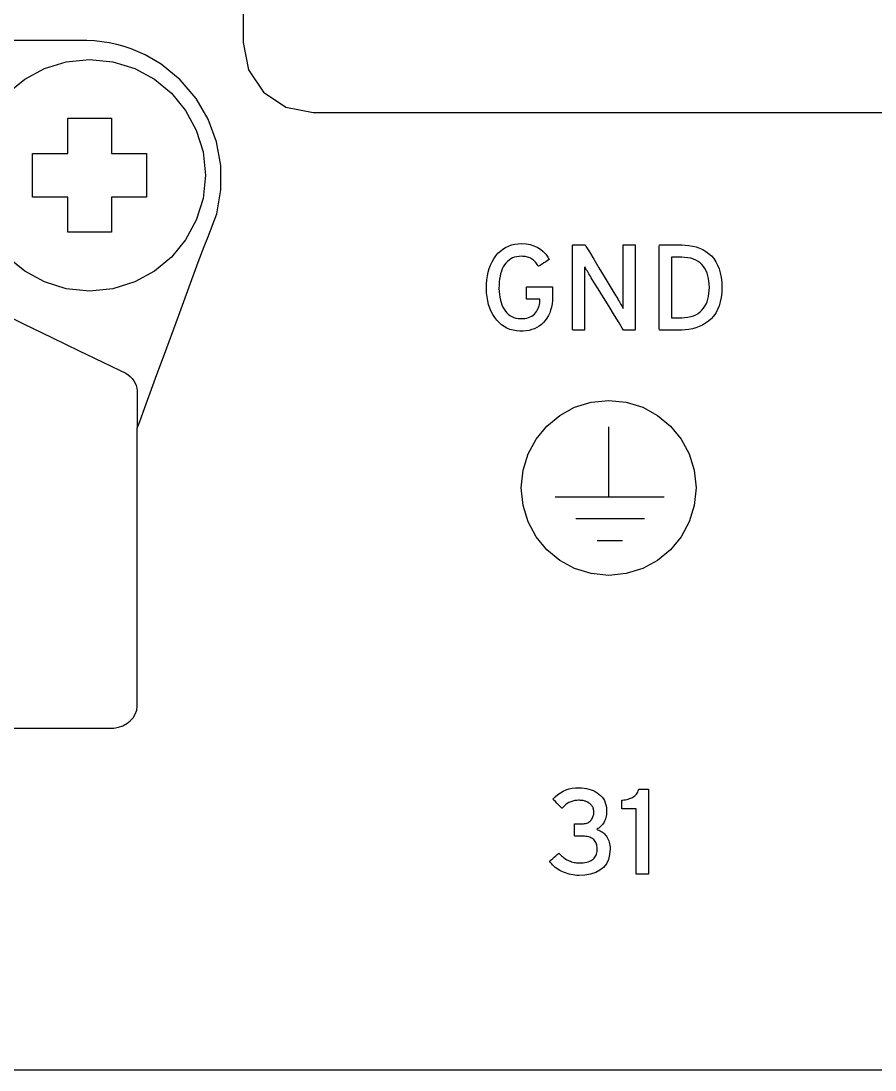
# Model space of a CAD drawing. Extents: x 1 to 47.7, y 0.2 to 35.
# Drawn here: x 41.292 to 42.269, y 6.655 to 7.854 of the extents above; entities that cross this region are included whole.
import ezdxf

# ---------------------------------------------------------------- set-up
doc = ezdxf.new("R2010")
doc.units = 0
doc.header["$MEASUREMENT"] = 0
doc.layers.add('8_0_____DWG', color=7, linetype='CONTINUOUS')

msp = doc.modelspace()

# ---------------------------------------------------------------- linework, layer by layer
at = {"layer": '8_0_____DWG'}
for points in [[(41.5465, 7.8711), (41.5465, 7.8405), (41.5465, 7.8296), (41.5527, 7.7985), (41.5699, 7.7731), (41.5953, 7.7559), (41.6265, 7.7496), (41.6303, 7.7496), (41.6415, 7.7496), (41.684, 7.7496), (41.7501, 7.7496), (41.8358, 7.7496), (41.9372, 7.7496), (42.0504, 7.7496), (42.2965, 7.7496)], [(41.261, 7.046), (41.3836, 7.046), (41.3988, 7.0461), (41.4041, 7.0471), (41.4091, 7.0488), (41.4135, 7.0512), (41.4174, 7.0543), (41.4207, 7.0579), (41.4231, 7.0619), (41.4248, 7.0664), (41.4255, 7.0711), (41.4255, 7.0795), (41.4255, 7.1064), (41.4255, 7.1479), (41.4255, 7.1983), (41.4255, 7.2521), (41.4255, 7.3036), (41.4255, 7.3473), (41.4255, 7.3776), (41.4255, 7.389), (41.4283, 7.3966), (41.4358, 7.4169), (41.4465, 7.4462), (41.4592, 7.4808), (41.4725, 7.5168), (41.4849, 7.5506), (41.4952, 7.5785), (41.5018, 7.5965), (41.5063, 7.6068), (41.5163, 7.6338), (41.5212, 7.6614), (41.5211, 7.6891), (41.5162, 7.7162), (41.5066, 7.742), (41.4927, 7.7658), (41.4746, 7.787), (41.4526, 7.8051), (41.4344, 7.8156), (41.4265, 7.8192), (41.4185, 7.8224), (41.4103, 7.8251), (41.402, 7.8274), (41.3935, 7.8292), (41.385, 7.8306), (41.3764, 7.8315), (41.3678, 7.8319), (41.3613, 7.832), (41.3446, 7.832), (41.3167, 7.832), (41.2817, 7.832)], [(41.2772, 7.7717), (41.2968, 7.7879), (41.3193, 7.8001), (41.3442, 7.8078), (41.3709, 7.8105), (41.3976, 7.8078), (41.4225, 7.8001), (41.445, 7.7879), (41.4646, 7.7717), (41.4807, 7.7521), (41.493, 7.7296), (41.5007, 7.7047), (41.5034, 7.678), (41.5007, 7.6513), (41.493, 7.6265), (41.4807, 7.604), (41.4646, 7.5844), (41.445, 7.5682), (41.4225, 7.556), (41.3976, 7.5482), (41.3709, 7.5456), (41.3442, 7.5482), (41.3193, 7.556), (41.2968, 7.5682), (41.2772, 7.5844)], [(41.3459, 7.703), (41.3459, 7.7433), (41.3959, 7.7433), (41.3959, 7.703), (41.436, 7.703), (41.436, 7.6531), (41.3959, 7.6531), (41.3959, 7.6131), (41.3459, 7.6131), (41.3459, 7.6531), (41.3058, 7.6531), (41.3058, 7.703), (41.3459, 7.703)], [(41.2655, 7.5225), (41.2952, 7.5082), (41.3277, 7.4925), (41.3592, 7.4773), (41.3862, 7.4643), (41.4051, 7.4551), (41.4122, 7.4517), (41.4149, 7.4499), (41.4173, 7.4479), (41.4195, 7.4456), (41.4214, 7.4431), (41.423, 7.4405), (41.4242, 7.4377), (41.425, 7.4347), (41.4254, 7.4316), (41.4255, 7.4296), (41.4255, 7.4266), (41.4255, 7.4215), (41.4255, 7.4149), (41.4255, 7.4077), (41.4255, 7.4007), (41.4255, 7.3947), (41.4255, 7.3906), (41.4255, 7.389)], [(41.9646, 7.3105), (41.9646, 7.3905)], [(41.9035, 7.3105), (42.0281, 7.3105)], [(41.9269, 7.2855), (42.0057, 7.2855)], [(41.9513, 7.2605), (41.9802, 7.2605)], [(42.2949, 6.6552), (42.2471, 6.6552), (42.1981, 6.6552), (42.148, 6.6552), (42.0969, 6.6552), (42.0446, 6.6552), (41.9913, 6.6552), (41.9368, 6.6552), (41.8814, 6.6552), (41.8249, 6.6552), (41.7674, 6.6552), (41.7088, 6.6552), (41.6493, 6.6552), (41.5888, 6.6552), (41.5273, 6.6552), (41.4648, 6.6552), (41.4014, 6.6552), (41.337, 6.6552), (41.2717, 6.6552)]]:
    msp.add_lwpolyline(points, dxfattribs=at)
for points in [[(41.9003, 7.5392), (41.9002, 7.535), (41.8998, 7.5311), (41.8991, 7.5273), (41.8982, 7.5238), (41.8971, 7.5206), (41.8957, 7.5175), (41.894, 7.5147), (41.8921, 7.5121), (41.8899, 7.5097), (41.8876, 7.5075), (41.8851, 7.5056), (41.8824, 7.504), (41.8796, 7.5026), (41.8767, 7.5015), (41.8735, 7.5006), (41.8702, 7.5), (41.8668, 7.4997), (41.863, 7.4996), (41.859, 7.5), (41.8552, 7.5008), (41.8516, 7.5018), (41.8482, 7.5033), (41.845, 7.505), (41.842, 7.5072), (41.8392, 7.5096), (41.8367, 7.5124), (41.8343, 7.5155), (41.8321, 7.5189), (41.8303, 7.5224), (41.8287, 7.5262), (41.8273, 7.5302), (41.8263, 7.5344), (41.8255, 7.5389), (41.825, 7.5436), (41.8247, 7.5486), (41.8248, 7.5536), (41.8252, 7.5584), (41.8259, 7.563), (41.8268, 7.5674), (41.828, 7.5715), (41.8295, 7.5754), (41.8312, 7.5791), (41.8332, 7.5826), (41.8355, 7.5858), (41.838, 7.5888), (41.8407, 7.5914), (41.8435, 7.5936), (41.8466, 7.5955), (41.8499, 7.5971), (41.8534, 7.5983), (41.8571, 7.5992), (41.861, 7.5997), (41.8653, 7.5999), (41.8702, 7.5995), (41.8748, 7.5988), (41.8791, 7.5975), (41.8829, 7.5958), (41.8865, 7.5936), (41.8897, 7.591), (41.8926, 7.5879), (41.8951, 7.5843), (41.8965, 7.5817), (41.8958, 7.5812), (41.8944, 7.5803), (41.8926, 7.5792), (41.8905, 7.5779), (41.8884, 7.5765), (41.8866, 7.5753), (41.8851, 7.5744), (41.8843, 7.5739), (41.8838, 7.5745), (41.8829, 7.5758), (41.8821, 7.577), (41.8812, 7.5781), (41.8804, 7.5791), (41.8794, 7.5801), (41.8785, 7.581), (41.8775, 7.5818), (41.8765, 7.5825), (41.8755, 7.5831), (41.8743, 7.5837), (41.8732, 7.5841), (41.8719, 7.5845), (41.8706, 7.5848), (41.8692, 7.585), (41.8678, 7.5852), (41.8663, 7.5853), (41.8647, 7.5854), (41.8621, 7.5852), (41.8595, 7.5849), (41.857, 7.5843), (41.8547, 7.5835), (41.8526, 7.5824), (41.8506, 7.5811), (41.8488, 7.5795), (41.8471, 7.5777), (41.8455, 7.5757), (41.8441, 7.5735), (41.8429, 7.571), (41.8419, 7.5684), (41.841, 7.5655), (41.8403, 7.5625), (41.8397, 7.5593), (41.8394, 7.556), (41.8392, 7.5524), (41.8391, 7.5487), (41.8393, 7.5451), (41.8396, 7.5417), (41.84, 7.5385), (41.8407, 7.5354), (41.8415, 7.5325), (41.8425, 7.5299), (41.8436, 7.5273), (41.8449, 7.525), (41.8464, 7.5228), (41.848, 7.5209), (41.8498, 7.5191), (41.8517, 7.5177), (41.8538, 7.5165), (41.856, 7.5155), (41.8584, 7.5148), (41.8609, 7.5143), (41.8636, 7.5141), (41.8662, 7.5142), (41.8686, 7.5144), (41.8709, 7.5148), (41.873, 7.5154), (41.8749, 7.5161), (41.8767, 7.517), (41.8782, 7.518), (41.8797, 7.5192), (41.8809, 7.5206), (41.882, 7.5221), (41.8829, 7.5236), (41.8838, 7.5252), (41.8844, 7.5269), (41.885, 7.5286), (41.8854, 7.5304), (41.8857, 7.5322), (41.8859, 7.5341), (41.886, 7.536), (41.886, 7.536), (41.886, 7.5361), (41.886, 7.5361), (41.886, 7.5362), (41.886, 7.5362), (41.886, 7.5363), (41.886, 7.5364), (41.886, 7.5364), (41.8859, 7.5364), (41.8851, 7.5364), (41.8835, 7.5364), (41.8813, 7.5364), (41.8787, 7.5364), (41.8761, 7.5364), (41.8738, 7.5364), (41.8719, 7.5364), (41.8708, 7.5364), (41.8706, 7.5365), (41.8706, 7.5374), (41.8706, 7.539), (41.8706, 7.5411), (41.8706, 7.5434), (41.8706, 7.5458), (41.8706, 7.5479), (41.8706, 7.5495), (41.8706, 7.5503), (41.871, 7.5504), (41.8732, 7.5504), (41.8769, 7.5504), (41.8815, 7.5504), (41.8866, 7.5504), (41.8915, 7.5504), (41.8957, 7.5504), (41.8989, 7.5504), (41.9003, 7.5504), (41.9003, 7.5501), (41.9003, 7.5492), (41.9003, 7.5477), (41.9003, 7.5459), (41.9003, 7.544), (41.9003, 7.5422), (41.9003, 7.5406), (41.9003, 7.5396)], [(41.9815, 7.5011), (41.9801, 7.5034), (41.9764, 7.5093), (41.9712, 7.5178), (41.965, 7.5279), (41.9586, 7.5383), (41.9526, 7.548), (41.9477, 7.5559), (41.9446, 7.5609), (41.9437, 7.5625), (41.9428, 7.5641), (41.9419, 7.5655), (41.941, 7.567), (41.9402, 7.5684), (41.9394, 7.5697), (41.9386, 7.571), (41.9379, 7.5723), (41.9372, 7.5735), (41.9369, 7.5727), (41.9369, 7.5704), (41.9369, 7.568), (41.9369, 7.5655), (41.9369, 7.5629), (41.937, 7.5603), (41.937, 7.5576), (41.937, 7.5548), (41.937, 7.5519), (41.937, 7.5501), (41.937, 7.5456), (41.937, 7.5388), (41.937, 7.5306), (41.937, 7.522), (41.937, 7.5138), (41.937, 7.507), (41.937, 7.5025), (41.937, 7.5011), (41.9364, 7.5011), (41.935, 7.5011), (41.933, 7.5011), (41.9307, 7.5011), (41.9284, 7.5011), (41.9262, 7.5011), (41.9245, 7.5011), (41.9235, 7.5011), (41.9233, 7.5018), (41.9233, 7.5081), (41.9233, 7.5196), (41.9233, 7.5344), (41.9233, 7.5509), (41.9233, 7.5673), (41.9233, 7.5818), (41.9233, 7.5926), (41.9233, 7.598), (41.9236, 7.5983), (41.9248, 7.5983), (41.9267, 7.5983), (41.929, 7.5983), (41.9314, 7.5983), (41.9338, 7.5983), (41.9358, 7.5983), (41.9372, 7.5983), (41.9377, 7.5983), (41.939, 7.5962), (41.9425, 7.5904), (41.9475, 7.5821), (41.9534, 7.5723), (41.9596, 7.5621), (41.9653, 7.5527), (41.9699, 7.545), (41.9728, 7.5401), (41.9738, 7.5385), (41.9749, 7.5367), (41.9759, 7.5349), (41.9768, 7.5333), (41.9778, 7.5316), (41.9786, 7.5301), (41.9795, 7.5286), (41.9803, 7.5272), (41.981, 7.5258), (41.9813, 7.5266), (41.9813, 7.529), (41.9813, 7.5315), (41.9812, 7.534), (41.9812, 7.5366), (41.9812, 7.5393), (41.9812, 7.542), (41.9812, 7.5449), (41.9812, 7.5477), (41.9812, 7.5495), (41.9812, 7.554), (41.9812, 7.5608), (41.9812, 7.5689), (41.9812, 7.5775), (41.9812, 7.5857), (41.9812, 7.5925), (41.9812, 7.597), (41.9812, 7.5983), (41.9818, 7.5983), (41.9833, 7.5983), (41.9852, 7.5983), (41.9875, 7.5983), (41.9899, 7.5983), (41.992, 7.5983), (41.9937, 7.5983), (41.9947, 7.5983), (41.9949, 7.5976), (41.9949, 7.5913), (41.9949, 7.5799), (41.9949, 7.565), (41.9949, 7.5485), (41.9949, 7.5322), (41.9949, 7.5177), (41.9949, 7.5069), (41.9949, 7.5014), (41.9946, 7.5011), (41.9935, 7.5011), (41.9918, 7.5011), (41.9896, 7.5011), (41.9873, 7.5011), (41.9851, 7.5011), (41.9833, 7.5011), (41.9819, 7.5011)], [(42.094, 7.5497), (42.0938, 7.5439), (42.0932, 7.5384), (42.0922, 7.5334), (42.0908, 7.5287), (42.0891, 7.5244), (42.087, 7.5205), (42.0846, 7.517), (42.0818, 7.5139), (42.0786, 7.5111), (42.0753, 7.5088), (42.0718, 7.5067), (42.0682, 7.505), (42.0644, 7.5036), (42.0604, 7.5025), (42.0563, 7.5017), (42.052, 7.5013), (42.0481, 7.5011), (42.0469, 7.5011), (42.044, 7.5011), (42.0401, 7.5011), (42.0356, 7.5011), (42.0311, 7.5011), (42.0271, 7.5011), (42.0241, 7.5011), (42.0226, 7.5011), (42.0225, 7.5031), (42.0225, 7.5116), (42.0225, 7.5249), (42.0225, 7.5411), (42.0225, 7.5583), (42.0225, 7.5746), (42.0225, 7.5879), (42.0225, 7.5963), (42.0226, 7.5983), (42.0241, 7.5983), (42.0271, 7.5983), (42.0311, 7.5983), (42.0356, 7.5983), (42.0401, 7.5983), (42.044, 7.5983), (42.0469, 7.5983), (42.0481, 7.5983), (42.052, 7.5982), (42.0564, 7.5978), (42.0606, 7.5971), (42.0646, 7.5961), (42.0685, 7.5947), (42.0721, 7.593), (42.0756, 7.591), (42.0789, 7.5886), (42.082, 7.5859), (42.0848, 7.5828), (42.0872, 7.5792), (42.0892, 7.5753), (42.0909, 7.571), (42.0922, 7.5663), (42.0932, 7.5611), (42.0938, 7.5556)], [(42.0797, 7.5497), (42.0796, 7.5534), (42.0792, 7.5568), (42.0787, 7.5601), (42.078, 7.5632), (42.0771, 7.5661), (42.076, 7.5688), (42.0746, 7.5714), (42.0731, 7.5738), (42.0713, 7.5759), (42.0692, 7.5779), (42.0669, 7.5796), (42.0643, 7.581), (42.0615, 7.5822), (42.0584, 7.5831), (42.0551, 7.5837), (42.0514, 7.5841), (42.0481, 7.5842), (42.0476, 7.5842), (42.0463, 7.5842), (42.0445, 7.5842), (42.0425, 7.5842), (42.0405, 7.5842), (42.0387, 7.5842), (42.0373, 7.5842), (42.0366, 7.5842), (42.0366, 7.5828), (42.0366, 7.5768), (42.0366, 7.5674), (42.0366, 7.5558), (42.0366, 7.5436), (42.0366, 7.5321), (42.0366, 7.5226), (42.0366, 7.5166), (42.0366, 7.5152), (42.0373, 7.5152), (42.0387, 7.5152), (42.0405, 7.5152), (42.0425, 7.5152), (42.0445, 7.5152), (42.0463, 7.5152), (42.0476, 7.5152), (42.0481, 7.5152), (42.0514, 7.5154), (42.0551, 7.5158), (42.0584, 7.5164), (42.0615, 7.5173), (42.0643, 7.5185), (42.0669, 7.52), (42.0692, 7.5217), (42.0713, 7.5237), (42.0731, 7.5259), (42.0746, 7.5283), (42.076, 7.5308), (42.0771, 7.5335), (42.078, 7.5364), (42.0787, 7.5395), (42.0792, 7.5427), (42.0796, 7.5461)], [(42.0646, 7.3206), (42.0625, 7.3005), (42.0567, 7.2817), (42.0475, 7.2647), (42.0353, 7.2499), (42.0205, 7.2377), (42.0035, 7.2285), (41.9847, 7.2226), (41.9646, 7.2206), (41.9444, 7.2226), (41.9256, 7.2285), (41.9087, 7.2377), (41.8939, 7.2499), (41.8816, 7.2647), (41.8724, 7.2817), (41.8666, 7.3005), (41.8646, 7.3206), (41.8666, 7.3408), (41.8724, 7.3595), (41.8816, 7.3765), (41.8939, 7.3913), (41.9087, 7.4035), (41.9256, 7.4128), (41.9444, 7.4186), (41.9646, 7.4206), (41.9847, 7.4186), (42.0035, 7.4128), (42.0205, 7.4035), (42.0353, 7.3913), (42.0475, 7.3765), (42.0567, 7.3595), (42.0625, 7.3408)], [(41.9661, 6.908), (41.9656, 6.9016), (41.9642, 6.8959), (41.9619, 6.891), (41.9587, 6.8868), (41.9546, 6.8835), (41.9497, 6.8808), (41.9439, 6.879), (41.9373, 6.8779), (41.9305, 6.8776), (41.9283, 6.8777), (41.926, 6.8779), (41.9238, 6.8782), (41.9216, 6.8786), (41.9194, 6.8791), (41.9172, 6.8798), (41.9151, 6.8805), (41.913, 6.8813), (41.9109, 6.8822), (41.9089, 6.8832), (41.907, 6.8843), (41.9052, 6.8855), (41.9035, 6.8868), (41.9019, 6.8882), (41.9004, 6.8896), (41.899, 6.8911), (41.8977, 6.8927), (41.897, 6.8938), (41.8977, 6.8944), (41.8989, 6.8954), (41.9006, 6.8968), (41.9024, 6.8984), (41.9041, 6.9), (41.9058, 6.9014), (41.907, 6.9025), (41.9077, 6.9031), (41.9083, 6.9024), (41.9094, 6.9012), (41.9105, 6.9001), (41.9117, 6.8991), (41.9129, 6.8981), (41.9141, 6.8972), (41.9154, 6.8964), (41.9167, 6.8956), (41.918, 6.8949), (41.9194, 6.8943), (41.9208, 6.8938), (41.9222, 6.8933), (41.9236, 6.8929), (41.925, 6.8926), (41.9264, 6.8923), (41.9278, 6.8921), (41.9293, 6.892), (41.9307, 6.892), (41.933, 6.892), (41.9353, 6.8922), (41.9375, 6.8924), (41.9395, 6.8928), (41.9413, 6.8933), (41.943, 6.8939), (41.9445, 6.8946), (41.9458, 6.8954), (41.9469, 6.8963), (41.9479, 6.8973), (41.9488, 6.8984), (41.9495, 6.8995), (41.9501, 6.9008), (41.9507, 6.9021), (41.951, 6.9035), (41.9513, 6.905), (41.9515, 6.9066), (41.9515, 6.9083), (41.9514, 6.9099), (41.9512, 6.9114), (41.9509, 6.9129), (41.9504, 6.9142), (41.9499, 6.9154), (41.9492, 6.9166), (41.9484, 6.9176), (41.9475, 6.9186), (41.9465, 6.9194), (41.9454, 6.9201), (41.9442, 6.9207), (41.9429, 6.9213), (41.9415, 6.9217), (41.9401, 6.9221), (41.9386, 6.9223), (41.937, 6.9225), (41.9354, 6.9226), (41.9344, 6.9226), (41.9338, 6.9226), (41.9328, 6.9226), (41.9315, 6.9226), (41.93, 6.9226), (41.9286, 6.9226), (41.9272, 6.9226), (41.9262, 6.9226), (41.9257, 6.9226), (41.9256, 6.9228), (41.9256, 6.9238), (41.9256, 6.9255), (41.9256, 6.9277), (41.9256, 6.93), (41.9256, 6.9323), (41.9256, 6.9344), (41.9256, 6.9359), (41.9256, 6.9367), (41.9258, 6.9367), (41.9265, 6.9367), (41.9276, 6.9367), (41.9289, 6.9367), (41.9304, 6.9367), (41.9318, 6.9367), (41.933, 6.9367), (41.9339, 6.9367), (41.9343, 6.9367), (41.9356, 6.9368), (41.937, 6.9369), (41.9383, 6.9371), (41.9395, 6.9375), (41.9407, 6.9379), (41.9417, 6.9385), (41.9427, 6.9391), (41.9436, 6.9399), (41.9444, 6.9407), (41.9451, 6.9416), (41.9457, 6.9426), (41.9462, 6.9435), (41.9466, 6.9445), (41.947, 6.9456), (41.9473, 6.9467), (41.9475, 6.9478), (41.9476, 6.949), (41.9476, 6.9502), (41.9476, 6.9506), (41.9476, 6.9511), (41.9475, 6.9516), (41.9475, 6.9521), (41.9474, 6.9526), (41.9473, 6.9531), (41.9472, 6.9537), (41.947, 6.9542), (41.9469, 6.9547), (41.9467, 6.9553), (41.9464, 6.9558), (41.9461, 6.9563), (41.9458, 6.9568), (41.9454, 6.9573), (41.9451, 6.9577), (41.9447, 6.9582), (41.9442, 6.9586), (41.9438, 6.9591), (41.9433, 6.9595), (41.9428, 6.96), (41.9422, 6.9604), (41.9416, 6.9608), (41.941, 6.9612), (41.9403, 6.9615), (41.9396, 6.9619), (41.9389, 6.9622), (41.9381, 6.9624), (41.9373, 6.9627), (41.9364, 6.9629), (41.9355, 6.9631), (41.9345, 6.9632), (41.9335, 6.9633), (41.9324, 6.9634), (41.9313, 6.9635), (41.9302, 6.9635), (41.9281, 6.9634), (41.9257, 6.9631), (41.9235, 6.9626), (41.9213, 6.9619), (41.9191, 6.9609), (41.9171, 6.9597), (41.9151, 6.9583), (41.9133, 6.9566), (41.9115, 6.9547), (41.911, 6.9547), (41.91, 6.9556), (41.9087, 6.957), (41.907, 6.9586), (41.9052, 6.9603), (41.9036, 6.962), (41.9021, 6.9634), (41.9011, 6.9644), (41.9008, 6.9647), (41.9035, 6.9675), (41.9064, 6.97), (41.9094, 6.9721), (41.9125, 6.9739), (41.9159, 6.9753), (41.9193, 6.9765), (41.9229, 6.9773), (41.9267, 6.9777), (41.9305, 6.9779), (41.9335, 6.9778), (41.9364, 6.9775), (41.9392, 6.977), (41.9419, 6.9764), (41.9445, 6.9756), (41.9469, 6.9746), (41.9492, 6.9735), (41.9514, 6.9722), (41.9535, 6.9707), (41.9554, 6.969), (41.957, 6.9672), (41.9585, 6.9652), (41.9597, 6.9631), (41.9606, 6.9608), (41.9614, 6.9584), (41.9619, 6.9558), (41.9622, 6.9531), (41.9622, 6.9507), (41.9621, 6.9488), (41.9619, 6.9471), (41.9617, 6.9454), (41.9613, 6.9438), (41.9609, 6.9423), (41.9604, 6.941), (41.9599, 6.9397), (41.9593, 6.9385), (41.9586, 6.9374), (41.9578, 6.9363), (41.957, 6.9353), (41.9561, 6.9344), (41.9552, 6.9335), (41.9542, 6.9326), (41.9533, 6.9318), (41.9522, 6.9311), (41.9511, 6.9304), (41.9519, 6.9299), (41.9534, 6.9294), (41.9548, 6.9288), (41.9561, 6.928), (41.9574, 6.9272), (41.9585, 6.9263), (41.9597, 6.9253), (41.9607, 6.9241), (41.9617, 6.9229), (41.9626, 6.9216), (41.9634, 6.9202), (41.9641, 6.9188), (41.9647, 6.9172), (41.9652, 6.9156), (41.9656, 6.9138), (41.9659, 6.912), (41.9661, 6.91)], [(41.9962, 6.8792), (41.9962, 6.882), (41.9962, 6.8896), (41.9962, 6.9004), (41.9962, 6.9131), (41.9962, 6.9262), (41.9962, 6.9381), (41.9962, 6.9475), (41.9962, 6.9529), (41.9961, 6.9537), (41.9949, 6.9537), (41.9927, 6.9537), (41.9901, 6.9537), (41.9871, 6.9537), (41.9843, 6.9537), (41.9819, 6.9537), (41.9802, 6.9537), (41.9795, 6.9537), (41.9795, 6.9541), (41.9795, 6.9551), (41.9795, 6.9565), (41.9795, 6.9583), (41.9795, 6.96), (41.9795, 6.9616), (41.9795, 6.9629), (41.9795, 6.9636), (41.9804, 6.9638), (41.9821, 6.964), (41.9837, 6.9642), (41.9853, 6.9646), (41.9868, 6.965), (41.9883, 6.9654), (41.9897, 6.9659), (41.991, 6.9665), (41.9923, 6.9672), (41.9935, 6.9679), (41.9945, 6.9687), (41.9955, 6.9696), (41.9964, 6.9706), (41.9971, 6.9717), (41.9978, 6.9729), (41.9983, 6.9742), (41.9987, 6.9756), (41.999, 6.9763), (41.9999, 6.9763), (42.0013, 6.9763), (42.0031, 6.9763), (42.0051, 6.9763), (42.0071, 6.9763), (42.0087, 6.9763), (42.0099, 6.9763), (42.0103, 6.9763), (42.0103, 6.9726), (42.0103, 6.9627), (42.0103, 6.9486), (42.0103, 6.932), (42.0103, 6.915), (42.0103, 6.8994), (42.0103, 6.8872), (42.0103, 6.8801), (42.0102, 6.8792), (42.0092, 6.8792), (42.0074, 6.8792), (42.0051, 6.8792), (42.0027, 6.8792), (42.0003, 6.8792), (41.9982, 6.8792), (41.9968, 6.8792)]]:
    msp.add_lwpolyline(points, close=True, dxfattribs=at)

doc.saveas('drawing.dxf')
